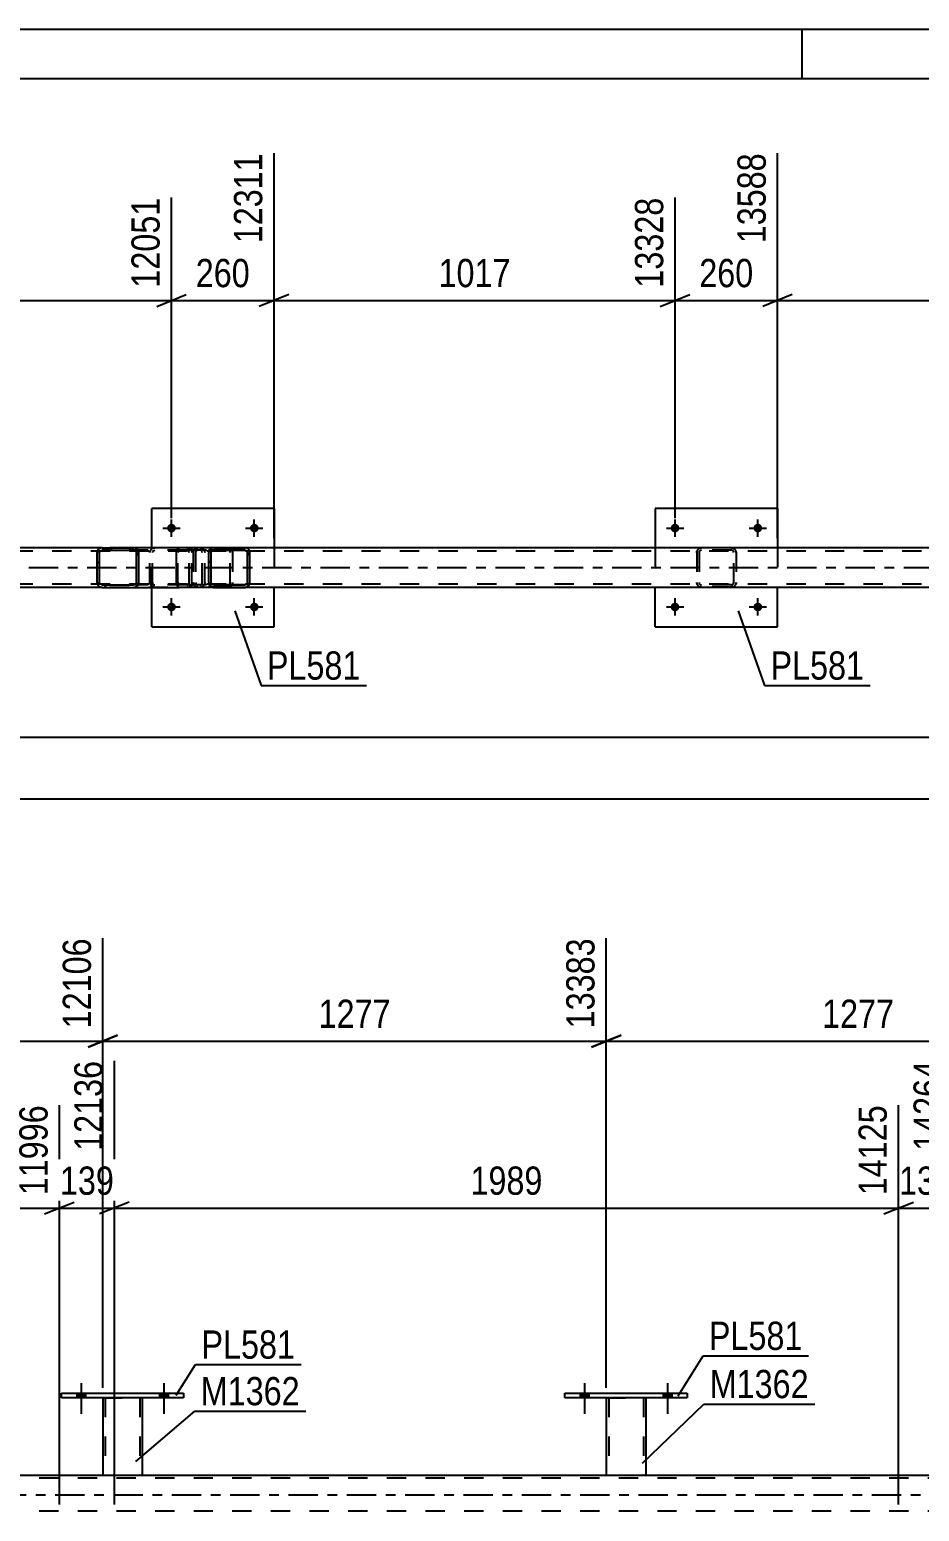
# Model space of a CAD drawing. Header units: millimetres. Extents: x 0 to 841, y 0 to 594.
# Drawn here: x 552.6 to 642.9, y 443.7 to 594 of the extents above; entities that cross this region are included whole.
import ezdxf

# ---------------------------------------------------------------- set-up
doc = ezdxf.new("R2010")
doc.units = ezdxf.units.MM
doc.linetypes.add('DXK_LINE_DOT2', pattern=[3.9198, 1.9599, -1.9599])
doc.linetypes.add('DXK_LINE_DOT3', pattern=[5.9187, 2.979, -0.9799, 0.9799, -0.9799])
doc.styles.add('Arial Narrow', font='ARIALN.TTF', dxfattribs={"height": 0.2})

# ---------------------------------------------------------------- blocks, each defined once
blk = doc.blocks.new('Unknown-318885124-1133')
at = {"color": 5, "linetype": 'Continuous'}
for p, q in [((841, 594), (0, 594)), ((631, 589), (631, 594)), ((836, 589), (5, 589))]:
    blk.add_line(p, q, dxfattribs=at)
blk = doc.blocks.new('Part-318885124-4464 - 4432')
at = {"color": 2, "linetype": 'Continuous'}
for p, q in [((577.41, 545.44), (565.01, 545.44)), ((565.01, 541.43), (565.01, 545.44)), ((577.41, 545.44), (577.41, 541.43)), ((565.01, 533.44), (565.01, 537.43)), ((577.41, 533.44), (577.41, 537.43)), ((565.01, 533.44), (577.41, 533.44))]:
    blk.add_line(p, q, dxfattribs=at)
at = {"color": 7, "linetype": 'DXK_LINE_DOT2'}
for p, q in [((565.01, 537.43), (565.01, 541.43)), ((577.41, 541.43), (577.41, 537.43))]:
    blk.add_line(p, q, dxfattribs=at)
blk = doc.blocks.new('Part-318885124-4465 - 4432')
at = {"color": 7, "linetype": 'DXK_LINE_DOT2'}
for p, q in [((620.33, 541.11), (620.29, 540.96)), ((620.29, 540.96), (620.32, 541.09)), ((620.32, 541.09), (620.33, 541.14)), ((620.33, 541.14), (620.33, 541.11)), ((620.61, 541.13), (620.55, 541.05)), ((620.59, 541.4), (620.77, 541.44)), ((620.77, 541.43), (620.59, 541.4)), ((620.68, 541.18), (620.61, 541.13)), ((620.77, 541.2), (620.68, 541.18)), ((623.81, 541.2), (620.77, 541.2)), ((623.81, 541.44), (624, 541.4)), ((623.91, 541.18), (623.81, 541.2)), ((624, 541.4), (623.82, 541.43)), ((623.98, 541.13), (623.91, 541.18)), ((624.04, 541.05), (623.98, 541.13)), ((624.26, 541.11), (624.26, 541.14)), ((624.26, 541.14), (624.27, 541.09)), ((624.29, 540.96), (624.26, 541.11)), ((624.27, 541.09), (624.29, 540.96)), ((620.29, 540.96), (620.29, 537.92)), ((620.55, 541.05), (620.53, 540.96)), ((620.53, 540.96), (620.53, 537.92)), ((624.05, 540.96), (624.04, 541.05)), ((624.05, 537.92), (624.05, 540.96)), ((624.29, 540.96), (624.29, 537.92)), ((620.29, 537.92), (620.31, 537.83)), ((620.31, 537.85), (620.29, 537.92)), ((620.33, 537.73), (620.31, 537.85)), ((620.31, 537.83), (620.33, 537.73)), ((620.53, 537.92), (620.55, 537.82)), ((620.55, 537.82), (620.61, 537.75)), ((620.59, 537.47), (620.77, 537.44)), ((620.77, 537.44), (620.59, 537.47)), ((620.61, 537.75), (620.68, 537.69)), ((620.68, 537.69), (620.77, 537.68)), ((623.81, 537.68), (620.77, 537.68)), ((623.81, 537.44), (620.77, 537.44)), ((623.81, 537.68), (623.91, 537.69)), ((623.81, 537.44), (624, 537.47)), ((624, 537.47), (623.81, 537.44)), ((623.91, 537.69), (623.98, 537.75)), ((623.98, 537.75), (624.04, 537.82)), ((624.04, 537.82), (624.05, 537.92)), ((624.28, 537.85), (624.26, 537.73)), ((624.26, 537.73), (624.28, 537.83)), ((624.28, 537.83), (624.29, 537.92)), ((624.29, 537.92), (624.28, 537.85))]:
    blk.add_line(p, q, dxfattribs=at)
at = {"color": 2, "linetype": 'Continuous'}
for p, q in [((623.81, 541.44), (620.77, 541.44)), ((620.77, 541.44), (620.77, 541.43)), ((623.82, 541.43), (623.81, 541.44))]:
    blk.add_line(p, q, dxfattribs=at)
at = {"color": 7, "linetype": 'DXK_LINE_DOT3'}
blk.add_line((622.29, 539.44), (622.29, 539.44), dxfattribs=at)
at = {"color": 7, "linetype": 'DXK_LINE_DOT2'}
for centre, start, end in [((620.77, 540.96), 112.5, 157.5), ((620.77, 540.96), 112.5, 157.5), ((623.81, 540.96), 22.5, 67.5), ((623.81, 540.96), 22.5, 67.5), ((620.77, 537.92), 202.5, 247.5), ((620.77, 537.92), 202.5, 247.5), ((623.81, 537.92), 292.5, 337.5), ((623.81, 537.92), 292.5, 337.5)]:
    blk.add_arc(centre, 0.48, start, end, dxfattribs=at)
blk = doc.blocks.new('Part-318885124-4534 - 4432')
at = {"color": 7, "linetype": 'DXK_LINE_DOT2'}
for p, q in [((748.94, 541.11), (84.96, 541.11)), ((574.47, 541.43), (559.97, 541.43)), ((748.94, 537.75), (84.96, 537.75)), ((574.47, 537.43), (559.97, 537.43))]:
    blk.add_line(p, q, dxfattribs=at)
at = {"color": 2, "linetype": 'Continuous'}
for p, q in [((559.97, 541.43), (489.34, 541.43)), ((645.1, 541.43), (574.47, 541.43)), ((559.97, 537.43), (489.34, 537.43)), ((645.1, 537.43), (574.47, 537.43))]:
    blk.add_line(p, q, dxfattribs=at)
at = {"color": 7, "linetype": 'DXK_LINE_DOT3'}
blk.add_line((84.96, 539.43), (748.94, 539.43), dxfattribs=at)
blk = doc.blocks.new('Part-318885124-4470 - 4432')
at = {"color": 2, "linetype": 'Continuous'}
for p, q in [((628.49, 545.44), (616.09, 545.44)), ((616.09, 545.44), (616.09, 541.43)), ((628.49, 545.44), (628.49, 541.43)), ((616.09, 533.44), (616.09, 537.43)), ((628.49, 533.44), (628.49, 537.43)), ((616.09, 533.44), (628.49, 533.44))]:
    blk.add_line(p, q, dxfattribs=at)
at = {"color": 7, "linetype": 'DXK_LINE_DOT2'}
for p, q in [((616.09, 541.43), (616.09, 537.43)), ((628.49, 541.43), (628.49, 537.43))]:
    blk.add_line(p, q, dxfattribs=at)
blk = doc.blocks.new('Part-318885124-4553 - 4432')
at = {"color": 7, "linetype": 'DXK_LINE_DOT2'}
for p, q in [((569.24, 541.09), (569.21, 540.96)), ((569.21, 540.96), (569.24, 541.09)), ((569.25, 541.14), (569.24, 541.09)), ((569.24, 541.09), (569.25, 541.14)), ((569.52, 541.13), (569.47, 541.05)), ((569.51, 541.4), (569.69, 541.44)), ((569.69, 541.43), (569.51, 541.4)), ((569.6, 541.18), (569.52, 541.13)), ((569.69, 541.2), (569.6, 541.18)), ((572.73, 541.2), (569.69, 541.2)), ((572.73, 541.44), (572.92, 541.4)), ((572.83, 541.18), (572.73, 541.2)), ((572.92, 541.4), (572.74, 541.43)), ((572.9, 541.13), (572.83, 541.18)), ((572.96, 541.05), (572.9, 541.13)), ((573.19, 541.09), (573.18, 541.14)), ((573.18, 541.14), (573.19, 541.09)), ((573.21, 540.96), (573.19, 541.09)), ((573.19, 541.09), (573.21, 540.96)), ((569.21, 540.96), (569.21, 537.92)), ((569.47, 541.05), (569.45, 540.96)), ((569.45, 540.96), (569.45, 537.92)), ((572.97, 540.96), (572.96, 541.05)), ((572.97, 537.92), (572.97, 540.96)), ((573.21, 540.96), (573.21, 537.92)), ((569.21, 537.92), (569.23, 537.85)), ((569.23, 537.85), (569.21, 537.92)), ((569.23, 537.85), (569.25, 537.73)), ((569.25, 537.73), (569.23, 537.85)), ((569.45, 537.92), (569.47, 537.82)), ((569.47, 537.82), (569.52, 537.75)), ((569.51, 537.47), (569.69, 537.44)), ((569.69, 537.44), (569.51, 537.47)), ((569.52, 537.75), (569.6, 537.69)), ((569.6, 537.69), (569.69, 537.68)), ((572.73, 537.68), (569.69, 537.68)), ((572.73, 537.44), (569.69, 537.44)), ((572.73, 537.68), (572.83, 537.69)), ((572.73, 537.44), (572.92, 537.47)), ((572.92, 537.47), (572.73, 537.44)), ((572.83, 537.69), (572.9, 537.75)), ((572.9, 537.75), (572.96, 537.82)), ((572.96, 537.82), (572.97, 537.92)), ((573.18, 537.73), (573.2, 537.85)), ((573.2, 537.85), (573.18, 537.73)), ((573.2, 537.85), (573.21, 537.92)), ((573.21, 537.92), (573.2, 537.85))]:
    blk.add_line(p, q, dxfattribs=at)
at = {"color": 2, "linetype": 'Continuous'}
for p, q in [((572.73, 541.44), (569.69, 541.44)), ((569.69, 541.44), (569.69, 541.43)), ((572.74, 541.43), (572.73, 541.44))]:
    blk.add_line(p, q, dxfattribs=at)
at = {"color": 7, "linetype": 'DXK_LINE_DOT3'}
blk.add_line((571.21, 539.44), (571.21, 539.44), dxfattribs=at)
at = {"color": 7, "linetype": 'DXK_LINE_DOT2'}
for centre, start, end in [((569.69, 540.96), 112.5, 157.5), ((572.73, 540.96), 22.5, 67.5), ((572.73, 540.96), 22.5, 67.5), ((569.69, 537.92), 202.5, 247.5), ((569.69, 537.92), 202.5, 247.5), ((572.73, 537.92), 292.5, 337.5), ((572.73, 537.92), 292.5, 337.5)]:
    blk.add_arc(centre, 0.48, start, end, dxfattribs=at)
blk = doc.blocks.new('Part-318885124-4633 - 4432')
at = {"linetype": 'Continuous'}
h = blk.add_hatch(dxfattribs=at)
h.set_pattern_fill('', scale=0.7, style=0, pattern_type=0)
h.set_pattern_definition([(45, (563.7123, 540.955), (-1.57154, 1.57154), [])])
h.paths.add_polyline_path([(563.71, 537.91), (563.71, 540.95), (563.67, 541.14), (563.56, 541.29), (563.4, 541.4), (563.2, 541.43), (559.97, 541.43), (559.77, 541.4), (559.61, 541.29), (559.49, 541.14), (559.46, 540.95), (559.46, 537.91), (559.49, 537.73), (559.61, 537.58), (559.77, 537.47), (559.97, 537.43), (563.2, 537.43), (563.4, 537.47), (563.56, 537.58), (563.67, 537.73)])
h.paths.add_polyline_path([(563.38, 537.75), (563.3, 537.69), (563.2, 537.67), (559.97, 537.67), (559.87, 537.69), (559.79, 537.75), (559.73, 537.82), (559.71, 537.91), (559.71, 540.95), (559.73, 541.05), (559.79, 541.12), (559.87, 541.18), (559.97, 541.19), (563.2, 541.19), (563.3, 541.18), (563.38, 541.12), (563.44, 541.05), (563.46, 540.95), (563.46, 537.91), (563.44, 537.82)])
at = {"color": 2, "linetype": 'Continuous'}
for p, q in [((559.49, 541.14), (559.46, 540.95)), ((559.73, 541.05), (559.79, 541.12)), ((559.97, 541.43), (559.77, 541.4)), ((559.79, 541.12), (559.87, 541.18)), ((559.87, 541.18), (559.97, 541.19)), ((559.97, 541.43), (563.2, 541.43)), ((559.97, 541.19), (563.2, 541.19)), ((567.79, 541.43), (563.2, 541.43)), ((563.4, 541.4), (563.2, 541.43)), ((563.2, 541.19), (563.3, 541.18)), ((563.3, 541.18), (563.38, 541.12)), ((563.38, 541.12), (563.44, 541.05)), ((563.71, 540.95), (563.67, 541.14)), ((559.46, 537.91), (559.46, 540.95)), ((559.71, 540.95), (559.73, 541.05)), ((559.71, 537.91), (559.71, 540.95)), ((563.44, 541.05), (563.46, 540.95)), ((563.46, 537.91), (563.46, 540.95)), ((563.71, 537.91), (563.71, 540.95)), ((559.46, 537.91), (559.49, 537.73)), ((559.73, 537.82), (559.71, 537.91)), ((559.79, 537.75), (559.73, 537.82)), ((559.77, 537.47), (559.97, 537.43)), ((559.87, 537.69), (559.79, 537.75)), ((559.97, 537.67), (559.87, 537.69)), ((559.97, 537.67), (563.2, 537.67)), ((559.97, 537.43), (563.2, 537.43)), ((563.3, 537.69), (563.2, 537.67)), ((563.2, 537.43), (563.4, 537.47)), ((563.2, 537.43), (567.79, 537.43)), ((563.38, 537.75), (563.3, 537.69)), ((563.44, 537.82), (563.38, 537.75)), ((563.46, 537.91), (563.44, 537.82)), ((563.67, 537.73), (563.71, 537.91))]:
    blk.add_line(p, q, dxfattribs=at)
at = {"color": 7, "linetype": 'DXK_LINE_DOT2'}
for p, q in [((563.2, 541.43), (559.97, 541.43)), ((568.56, 541.19), (559.97, 541.19)), ((564.81, 540.95), (564.85, 541.14)), ((565.14, 541.12), (565.09, 541.05)), ((565.13, 541.4), (565.32, 541.43)), ((565.14, 541.12), (565.16, 541.14)), ((565.16, 541.14), (565.22, 541.18)), ((565.22, 541.18), (565.32, 541.19)), ((568.56, 541.43), (567.79, 541.43)), ((568.56, 541.43), (568.75, 541.4)), ((568.66, 541.18), (568.56, 541.19)), ((568.74, 541.12), (568.66, 541.18)), ((568.79, 541.05), (568.74, 541.12)), ((569.03, 541.14), (569.07, 540.95)), ((564.81, 537.91), (564.81, 540.95)), ((565.09, 541.05), (565.07, 540.95)), ((565.07, 537.91), (565.07, 540.95)), ((568.81, 540.95), (568.79, 541.05)), ((568.81, 537.91), (568.81, 540.95)), ((569.07, 537.91), (569.07, 540.95)), ((568.56, 537.67), (559.97, 537.67)), ((559.97, 537.43), (563.2, 537.43)), ((564.85, 537.73), (564.81, 537.91)), ((565.07, 537.91), (565.09, 537.82)), ((565.09, 537.82), (565.14, 537.75)), ((565.32, 537.43), (565.13, 537.47)), ((565.14, 537.75), (565.16, 537.73)), ((565.16, 537.73), (565.22, 537.69)), ((565.22, 537.69), (565.32, 537.67)), ((568.56, 537.43), (567.79, 537.43)), ((568.56, 537.67), (568.66, 537.69)), ((568.75, 537.47), (568.56, 537.43)), ((568.66, 537.69), (568.74, 537.75)), ((568.74, 537.75), (568.79, 537.82)), ((568.79, 537.82), (568.81, 537.91)), ((569.07, 537.91), (569.03, 537.73))]:
    blk.add_line(p, q, dxfattribs=at)
at = {"color": 2, "linetype": 'Continuous'}
for centre, start, end in [((559.95, 540.93), 110.7583, 155.68), ((563.22, 540.93), 24.32, 69.2417), ((559.95, 537.94), 204.32, 249.2417), ((563.22, 537.94), 290.7583, 335.68)]:
    blk.add_arc(centre, 0.496, start, end, dxfattribs=at)
at = {"color": 7, "linetype": 'DXK_LINE_DOT2'}
for centre, start, end in [((565.3, 540.93), 110.7583, 155.68), ((568.58, 540.93), 24.32, 69.2417), ((565.3, 537.94), 204.32, 249.2417), ((568.58, 537.94), 290.7583, 335.68)]:
    blk.add_arc(centre, 0.496, start, end, dxfattribs=at)
blk = doc.blocks.new('Part-318885124-4634 - 4432')
at = {"linetype": 'Continuous'}
h = blk.add_hatch(dxfattribs=at)
h.set_pattern_fill('', scale=0.7, style=0, pattern_type=0)
h.set_pattern_definition([(45, (574.973, 540.955), (-1.5715, 1.5715), [])])
h.paths.add_polyline_path([(574.97, 537.91), (574.97, 540.95), (574.93, 541.14), (574.83, 541.29), (574.66, 541.4), (574.47, 541.43), (571.29, 541.43), (571.09, 541.4), (570.93, 541.29), (570.82, 541.14), (570.78, 540.95), (570.78, 537.91), (570.82, 537.73), (570.93, 537.58), (571.09, 537.47), (571.29, 537.43), (574.47, 537.43), (574.66, 537.47), (574.83, 537.58), (574.93, 537.73)])
h.paths.add_polyline_path([(574.65, 537.75), (574.57, 537.69), (574.47, 537.67), (571.29, 537.67), (571.19, 537.69), (571.11, 537.75), (571.05, 537.82), (571.03, 537.91), (571.03, 540.95), (571.05, 541.05), (571.11, 541.12), (571.19, 541.18), (571.29, 541.19), (574.47, 541.19), (574.57, 541.18), (574.65, 541.12), (574.7, 541.05), (574.72, 540.95), (574.72, 537.91), (574.7, 537.82)])
at = {"color": 2, "linetype": 'Continuous'}
for p, q in [((567.52, 540.95), (567.54, 541.14)), ((567.54, 541.14), (567.6, 541.29)), ((567.6, 541.29), (567.69, 541.4)), ((567.69, 541.4), (567.79, 541.43)), ((571.29, 541.43), (567.79, 541.43)), ((570.82, 541.14), (570.78, 540.95)), ((571.05, 541.05), (571.11, 541.12)), ((571.29, 541.43), (571.09, 541.4)), ((571.11, 541.12), (571.19, 541.18)), ((571.19, 541.18), (571.29, 541.19)), ((571.29, 541.43), (574.47, 541.43)), ((571.29, 541.19), (574.47, 541.19)), ((574.66, 541.4), (574.47, 541.43)), ((574.47, 541.19), (574.57, 541.18)), ((574.57, 541.18), (574.65, 541.12)), ((574.65, 541.12), (574.7, 541.05)), ((574.97, 540.95), (574.93, 541.14)), ((567.52, 537.91), (567.52, 540.95)), ((570.78, 537.91), (570.78, 540.95)), ((571.03, 540.95), (571.05, 541.05)), ((571.03, 537.91), (571.03, 540.95)), ((574.7, 541.05), (574.72, 540.95)), ((574.72, 537.91), (574.72, 540.95)), ((574.97, 537.91), (574.97, 540.95)), ((567.54, 537.73), (567.52, 537.91)), ((567.6, 537.58), (567.54, 537.73)), ((567.69, 537.47), (567.6, 537.58)), ((567.79, 537.43), (567.69, 537.47)), ((571.29, 537.43), (567.79, 537.43)), ((570.78, 537.91), (570.82, 537.73)), ((571.05, 537.82), (571.03, 537.91)), ((571.11, 537.75), (571.05, 537.82)), ((571.09, 537.47), (571.29, 537.43)), ((571.19, 537.69), (571.11, 537.75)), ((571.29, 537.67), (571.19, 537.69)), ((571.29, 537.67), (574.47, 537.67)), ((571.29, 537.43), (574.47, 537.43)), ((574.57, 537.69), (574.47, 537.67)), ((574.47, 537.43), (574.66, 537.47)), ((574.65, 537.75), (574.57, 537.69)), ((574.7, 537.82), (574.65, 537.75)), ((574.72, 537.91), (574.7, 537.82)), ((574.93, 537.73), (574.97, 537.91))]:
    blk.add_line(p, q, dxfattribs=at)
at = {"color": 7, "linetype": 'DXK_LINE_DOT2'}
for p, q in [((567.7, 541.12), (567.67, 541.05)), ((567.74, 541.18), (567.7, 541.12)), ((567.79, 541.19), (567.74, 541.18)), ((574.47, 541.19), (567.79, 541.19)), ((569.07, 541.19), (569.07, 541.43)), ((569.88, 541.43), (570.08, 541.4)), ((569.98, 541.18), (569.88, 541.19)), ((570.06, 541.12), (569.98, 541.18)), ((570.12, 541.05), (570.06, 541.12)), ((570.35, 541.14), (570.39, 540.95)), ((574.47, 541.43), (571.29, 541.43)), ((567.67, 541.05), (567.66, 540.95)), ((567.66, 537.91), (567.66, 540.95)), ((570.13, 540.95), (570.12, 541.05)), ((570.13, 537.91), (570.13, 540.95)), ((570.39, 537.91), (570.39, 540.95)), ((567.66, 537.91), (567.67, 537.82)), ((567.67, 537.82), (567.7, 537.75)), ((567.7, 537.75), (567.74, 537.69)), ((567.74, 537.69), (567.79, 537.67)), ((574.47, 537.67), (567.79, 537.67)), ((569.07, 537.43), (569.07, 537.67)), ((569.88, 537.67), (569.98, 537.69)), ((570.08, 537.47), (569.88, 537.43)), ((569.98, 537.69), (570.06, 537.75)), ((570.06, 537.75), (570.12, 537.82)), ((570.12, 537.82), (570.13, 537.91)), ((570.39, 537.91), (570.35, 537.73)), ((574.47, 537.43), (571.29, 537.43))]:
    blk.add_line(p, q, dxfattribs=at)
for centre, start, end in [((569.9, 540.94), 23.8494, 68.8059), ((569.9, 537.93), 291.1941, 336.1506)]:
    blk.add_arc(centre, 0.492, start, end, dxfattribs=at)
at = {"color": 2, "linetype": 'Continuous'}
for centre, start, end in [((571.27, 540.94), 111.1941, 156.1506), ((574.48, 540.94), 23.8494, 68.8059), ((571.27, 537.93), 203.8494, 248.8059), ((574.48, 537.93), 291.1941, 336.1506)]:
    blk.add_arc(centre, 0.492, start, end, dxfattribs=at)
blk = doc.blocks.new('Bolt-318885124-4675 - 4432')
at = {"linetype": 'Continuous'}
for points in [[(566.57, 543.44, -1), (567.45, 543.44, -1)], [(574.97, 543.44, -1), (575.85, 543.44, -1)]]:
    blk.add_hatch(color=1, dxfattribs=at).paths.add_polyline_path(points)
at = {"color": 1, "linetype": 'Continuous'}
for p, q in [((567.01, 542.56), (567.01, 544.32)), ((575.41, 542.56), (575.41, 544.32)), ((566.13, 543.44), (567.89, 543.44)), ((574.53, 543.44), (576.29, 543.44))]:
    blk.add_line(p, q, dxfattribs=at)
blk = doc.blocks.new('Bolt-318885124-4676 - 4432')
at = {"linetype": 'Continuous'}
for points in [[(566.57, 535.44, -1), (567.45, 535.44, -1)], [(574.97, 535.44, -1), (575.85, 535.44, -1)]]:
    blk.add_hatch(color=1, dxfattribs=at).paths.add_polyline_path(points)
at = {"color": 1, "linetype": 'Continuous'}
for p, q in [((566.13, 535.44), (567.89, 535.44)), ((567.01, 534.56), (567.01, 536.32)), ((574.53, 535.44), (576.29, 535.44)), ((575.41, 534.56), (575.41, 536.32))]:
    blk.add_line(p, q, dxfattribs=at)
blk = doc.blocks.new('Bolt-318885124-4677 - 4432')
at = {"linetype": 'Continuous'}
for points in [[(617.65, 543.44, -1), (618.53, 543.44, -1)], [(626.05, 543.44, -1), (626.93, 543.44, -1)]]:
    blk.add_hatch(color=1, dxfattribs=at).paths.add_polyline_path(points)
at = {"color": 1, "linetype": 'Continuous'}
for p, q in [((618.09, 542.56), (618.09, 544.32)), ((626.49, 542.56), (626.49, 544.32)), ((617.21, 543.44), (618.97, 543.44)), ((625.61, 543.44), (627.37, 543.44))]:
    blk.add_line(p, q, dxfattribs=at)
blk = doc.blocks.new('Bolt-318885124-4678 - 4432')
at = {"linetype": 'Continuous'}
for points in [[(617.65, 535.44, -1), (618.53, 535.44, -1)], [(626.05, 535.44, -1), (626.93, 535.44, -1)]]:
    blk.add_hatch(color=1, dxfattribs=at).paths.add_polyline_path(points)
at = {"color": 1, "linetype": 'Continuous'}
for p, q in [((617.21, 535.44), (618.97, 535.44)), ((618.09, 534.56), (618.09, 536.32)), ((625.61, 535.44), (627.37, 535.44)), ((626.49, 534.56), (626.49, 536.32))]:
    blk.add_line(p, q, dxfattribs=at)
blk = doc.blocks.new('Part-318885124-2158 - 2027')
at = {"color": 2, "linetype": 'Continuous'}
for p, q in [((611.12, 455.23), (611.12, 447.39)), ((615.12, 455.23), (615.12, 447.39)), ((611.12, 447.39), (615.12, 447.39))]:
    blk.add_line(p, q, dxfattribs=at)
at = {"color": 7, "linetype": 'DXK_LINE_DOT2'}
for p, q in [((611.12, 455.23), (615.12, 455.23)), ((611.12, 455.23), (611.12, 455.23)), ((611.12, 455.23), (611.12, 455.23)), ((611.36, 455.23), (611.36, 447.39)), ((614.88, 455.23), (614.88, 447.39)), ((615.12, 455.23), (615.12, 455.23)), ((615.12, 455.23), (615.12, 455.23)), ((614.87, 447.39), (614.83, 447.39)), ((614.83, 447.39), (614.87, 447.39)), ((614.88, 447.39), (614.87, 447.39)), ((614.87, 447.39), (614.88, 447.39))]:
    blk.add_line(p, q, dxfattribs=at)
blk = doc.blocks.new('Part-318885124-2148 - 2027')
at = {"color": 2, "linetype": 'Continuous'}
for p, q in [((560.04, 455.23), (560.04, 447.39)), ((564.04, 455.23), (564.04, 447.39)), ((560.04, 447.39), (564.04, 447.39))]:
    blk.add_line(p, q, dxfattribs=at)
at = {"color": 7, "linetype": 'DXK_LINE_DOT2'}
for p, q in [((560.04, 455.23), (564.04, 455.23)), ((560.04, 455.23), (560.04, 455.23)), ((560.04, 455.23), (560.04, 455.23)), ((560.28, 455.23), (560.28, 447.39)), ((563.8, 455.23), (563.8, 447.39)), ((564.04, 455.23), (564.04, 455.23)), ((564.04, 455.23), (564.04, 455.23)), ((563.78, 447.39), (563.75, 447.39)), ((563.75, 447.39), (563.78, 447.39)), ((563.8, 447.39), (563.78, 447.39)), ((563.78, 447.39), (563.8, 447.39))]:
    blk.add_line(p, q, dxfattribs=at)
blk = doc.blocks.new('Bolt-318885124-2084 - 2027')
at = {"linetype": 'Continuous'}
for points in [[(608.48, 455.23), (609.36, 455.23), (609.36, 455.71), (608.48, 455.71)], [(616.88, 455.23), (617.76, 455.23), (617.76, 455.71), (616.88, 455.71)]]:
    blk.add_hatch(color=1, dxfattribs=at).paths.add_polyline_path(points)
at = {"color": 1, "linetype": 'Continuous'}
for p, q in [((608.48, 455.71), (608.48, 455.23)), ((608.92, 456.71), (608.92, 453.59)), ((609.36, 455.71), (609.36, 455.23)), ((616.88, 455.71), (616.88, 455.23)), ((617.32, 456.71), (617.32, 453.59)), ((617.76, 455.71), (617.76, 455.23))]:
    blk.add_line(p, q, dxfattribs=at)
blk = doc.blocks.new('Bolt-318885124-2081 - 2027')
at = {"linetype": 'Continuous'}
for points in [[(557.4, 455.23), (558.28, 455.23), (558.28, 455.71), (557.4, 455.71)], [(565.8, 455.23), (566.68, 455.23), (566.68, 455.71), (565.8, 455.71)]]:
    blk.add_hatch(color=1, dxfattribs=at).paths.add_polyline_path(points)
at = {"color": 1, "linetype": 'Continuous'}
for p, q in [((557.4, 455.71), (557.4, 455.23)), ((557.84, 456.71), (557.84, 453.59)), ((558.28, 455.71), (558.28, 455.23)), ((565.8, 455.71), (565.8, 455.23)), ((566.24, 456.71), (566.24, 453.59)), ((566.68, 455.71), (566.68, 455.23))]:
    blk.add_line(p, q, dxfattribs=at)
blk = doc.blocks.new('Bolt-318885124-2082 - 2027')
at = {"linetype": 'Continuous'}
for points in [[(557.4, 455.23), (558.28, 455.23), (558.28, 455.71), (557.4, 455.71)], [(565.8, 455.23), (566.68, 455.23), (566.68, 455.71), (565.8, 455.71)]]:
    blk.add_hatch(color=1, dxfattribs=at).paths.add_polyline_path(points)
at = {"color": 1, "linetype": 'Continuous'}
for p, q in [((557.4, 455.71), (557.4, 455.23)), ((557.84, 456.71), (557.84, 453.59)), ((558.28, 455.71), (558.28, 455.23)), ((565.8, 455.71), (565.8, 455.23)), ((566.24, 456.71), (566.24, 453.59)), ((566.68, 455.71), (566.68, 455.23))]:
    blk.add_line(p, q, dxfattribs=at)
blk = doc.blocks.new('Bolt-318885124-2083 - 2027')
at = {"linetype": 'Continuous'}
for points in [[(608.48, 455.23), (609.36, 455.23), (609.36, 455.71), (608.48, 455.71)], [(616.88, 455.23), (617.76, 455.23), (617.76, 455.71), (616.88, 455.71)]]:
    blk.add_hatch(color=1, dxfattribs=at).paths.add_polyline_path(points)
at = {"color": 1, "linetype": 'Continuous'}
for p, q in [((608.48, 455.71), (608.48, 455.23)), ((608.92, 456.71), (608.92, 453.59)), ((609.36, 455.71), (609.36, 455.23)), ((616.88, 455.71), (616.88, 455.23)), ((617.32, 456.71), (617.32, 453.59)), ((617.76, 455.71), (617.76, 455.23))]:
    blk.add_line(p, q, dxfattribs=at)
blk = doc.blocks.new('Part-318885124-2153 - 2027')
at = {"color": 2, "linetype": 'Continuous'}
for p, q in [((555.84, 455.71), (568.24, 455.71)), ((555.84, 455.23), (555.84, 455.71)), ((568.24, 455.71), (568.24, 455.23)), ((568.24, 455.23), (555.84, 455.23))]:
    blk.add_line(p, q, dxfattribs=at)
blk = doc.blocks.new('Part-318885124-2269 - 2027')
at = {"color": 2, "linetype": 'Continuous'}
blk.add_line((75.79, 447.39), (739.77, 447.39), dxfattribs=at)
at = {"color": 7, "linetype": 'DXK_LINE_DOT2'}
for p, q in [((739.77, 447.07), (75.79, 447.07)), ((739.77, 443.71), (75.79, 443.71))]:
    blk.add_line(p, q, dxfattribs=at)
at = {"color": 7, "linetype": 'DXK_LINE_DOT3'}
blk.add_line((75.79, 445.39), (739.77, 445.39), dxfattribs=at)
blk = doc.blocks.new('Part-318885124-2417 - 2027')
at = {"color": 2, "linetype": 'Continuous'}
for p, q in [((606.92, 455.71), (619.32, 455.71)), ((606.92, 455.23), (606.92, 455.71)), ((619.32, 455.71), (619.32, 455.23)), ((619.32, 455.23), (606.92, 455.23))]:
    blk.add_line(p, q, dxfattribs=at)
blk = doc.blocks.new('StraightDimension-318885124-4968 - 4432')
at = {"color": 7, "linetype": 'Continuous'}
for p, q in [((577.41, 542.43), (577.41, 581.47)), ((618.09, 544.44), (618.09, 576.97)), ((578.91, 567.13), (575.91, 565.93)), ((616.59, 565.93), (619.59, 567.13)), ((577.41, 566.53), (618.09, 566.53))]:
    blk.add_line(p, q, dxfattribs=at)
at = {"color": 0, "linetype": 'Continuous'}
blk.add_wipeout([(617.49, 577.57), (613.29, 577.57), (613.29, 567.23), (617.49, 567.23)], dxfattribs=at)
at = {"color": 0}
blk.add_wipeout([(602.01, 567.28), (602.01, 571.48), (593.5, 571.48), (593.5, 567.28)], dxfattribs=at)
at = {"color": 3, "linetype": 'Continuous', "style": 'Arial Narrow'}
blk.add_text('13328', height=2.863, rotation=90.0002, dxfattribs=at).set_placement((616.89, 567.83))
at = {"color": 3, "style": 'Arial Narrow'}
blk.add_text('1017', height=2.863, dxfattribs=at).set_placement((594.1, 567.88))
blk = doc.blocks.new('StraightDimension-318885124-4882 - 4432')
at = {"color": 7, "linetype": 'Continuous'}
for p, q in [((628.49, 542.43), (628.49, 581.47)), ((669.18, 544.44), (669.18, 576.97)), ((629.99, 567.13), (626.99, 565.93)), ((667.68, 565.93), (670.68, 567.13)), ((628.49, 566.53), (669.18, 566.53))]:
    blk.add_line(p, q, dxfattribs=at)
at = {"color": 0, "linetype": 'Continuous'}
blk.add_wipeout([(668.58, 577.57), (664.38, 577.57), (664.38, 567.23), (668.58, 567.23)], dxfattribs=at)
at = {"color": 0}
blk.add_wipeout([(653.09, 567.28), (653.09, 571.48), (644.58, 571.48), (644.58, 567.28)], dxfattribs=at)
at = {"color": 3, "linetype": 'Continuous', "style": 'Arial Narrow'}
blk.add_text('14605', height=2.863, rotation=90.0002, dxfattribs=at).set_placement((667.98, 567.83))
at = {"color": 3, "style": 'Arial Narrow'}
blk.add_text('1017', height=2.863, dxfattribs=at).set_placement((645.18, 567.88))
blk = doc.blocks.new('StraightDimension-318885124-4891 - 4432')
at = {"color": 7, "linetype": 'Continuous'}
for p, q in [((628.49, 542.43), (628.49, 581.47)), ((618.09, 544.44), (618.09, 576.97)), ((616.59, 565.93), (619.59, 567.13)), ((629.99, 567.13), (626.99, 565.93)), ((618.09, 566.53), (628.49, 566.53))]:
    blk.add_line(p, q, dxfattribs=at)
at = {"color": 0}
blk.add_wipeout([(626.64, 567.28), (626.64, 571.48), (619.95, 571.48), (619.95, 567.28)], dxfattribs=at)
at = {"color": 3, "style": 'Arial Narrow'}
blk.add_text('260', height=2.863, dxfattribs=at).set_placement((620.55, 567.88))
at = {"color": 0, "linetype": 'Continuous'}
blk.add_wipeout([(627.89, 582.07), (623.69, 582.07), (623.69, 571.73), (627.89, 571.73)], dxfattribs=at)
at = {"color": 3, "linetype": 'Continuous', "style": 'Arial Narrow'}
blk.add_text('13588', height=2.863, rotation=90.0002, dxfattribs=at).set_placement((627.29, 572.33))
blk = doc.blocks.new('StraightDimension-318885124-4942 - 4432')
at = {"color": 7, "linetype": 'Continuous'}
for p, q in [((526.33, 542.43), (526.33, 581.47)), ((567.01, 544.44), (567.01, 576.97)), ((527.83, 567.13), (524.83, 565.93)), ((565.51, 565.93), (568.51, 567.13)), ((526.33, 566.53), (567.01, 566.53))]:
    blk.add_line(p, q, dxfattribs=at)
at = {"color": 0, "linetype": 'Continuous'}
blk.add_wipeout([(566.41, 577.57), (562.21, 577.57), (562.21, 567.23), (566.41, 567.23)], dxfattribs=at)
at = {"color": 0}
blk.add_wipeout([(550.93, 567.28), (550.93, 571.48), (542.42, 571.48), (542.42, 567.28)], dxfattribs=at)
at = {"color": 3, "linetype": 'Continuous', "style": 'Arial Narrow'}
blk.add_text('12051', height=2.863, rotation=90.0002, dxfattribs=at).set_placement((565.81, 567.83))
at = {"color": 3, "style": 'Arial Narrow'}
blk.add_text('1017', height=2.863, dxfattribs=at).set_placement((543.02, 567.88))
blk = doc.blocks.new('StraightDimension-318885124-4981 - 4432')
at = {"color": 7, "linetype": 'Continuous'}
for p, q in [((577.41, 542.43), (577.41, 581.47)), ((567.01, 544.44), (567.01, 576.97)), ((565.51, 565.93), (568.51, 567.13)), ((578.91, 567.13), (575.91, 565.93)), ((567.01, 566.53), (577.41, 566.53))]:
    blk.add_line(p, q, dxfattribs=at)
at = {"color": 0}
blk.add_wipeout([(575.56, 567.28), (575.56, 571.48), (568.87, 571.48), (568.87, 567.28)], dxfattribs=at)
at = {"color": 3, "style": 'Arial Narrow'}
blk.add_text('260', height=2.863, dxfattribs=at).set_placement((569.47, 567.88))
at = {"color": 0, "linetype": 'Continuous'}
blk.add_wipeout([(576.81, 582.07), (572.61, 582.07), (572.61, 571.73), (576.81, 571.73)], dxfattribs=at)
at = {"color": 3, "linetype": 'Continuous', "style": 'Arial Narrow'}
blk.add_text('12311', height=2.863, rotation=90.0002, dxfattribs=at).set_placement((576.21, 572.33))
blk = doc.blocks.new('StraightDimension-318885124-5060 - 4432')
at = {"color": 7, "linetype": 'Continuous'}
blk.add_line((84.32, 515.99), (791.5, 515.99), dxfattribs=at)
blk = doc.blocks.new('StraightDimension-318885124-5081 - 4432')
at = {"color": 7, "linetype": 'Continuous'}
blk.add_line((84.96, 522.25), (790.86, 522.25), dxfattribs=at)
blk = doc.blocks.new('StraightDimension-318885124-3267 - 2027')
at = {"color": 7, "linetype": 'Continuous'}
for p, q in [((611.12, 456.23), (611.12, 501.84)), ((662.2, 456.23), (662.2, 501.84)), ((612.62, 492), (609.62, 490.8)), ((660.7, 490.8), (663.7, 492)), ((611.12, 491.4), (662.2, 491.4))]:
    blk.add_line(p, q, dxfattribs=at)
at = {"color": 0, "linetype": 'Continuous'}
blk.add_wipeout([(661.6, 502.44), (657.4, 502.44), (657.4, 492.1), (661.6, 492.1)], dxfattribs=at)
at = {"color": 0}
blk.add_wipeout([(640.92, 492.15), (640.92, 496.35), (632.41, 496.35), (632.41, 492.15)], dxfattribs=at)
at = {"color": 3, "linetype": 'Continuous', "style": 'Arial Narrow'}
blk.add_text('14660', height=2.863, rotation=90.0002, dxfattribs=at).set_placement((661, 492.7))
at = {"color": 3, "style": 'Arial Narrow'}
blk.add_text('1277', height=2.863, dxfattribs=at).set_placement((633.01, 492.75))
blk = doc.blocks.new('StraightDimension-318885124-3367 - 2027')
at = {"color": 7, "linetype": 'Continuous'}
for p, q in [((508.96, 456.23), (508.96, 501.84)), ((560.04, 456.23), (560.04, 501.84)), ((510.46, 492), (507.46, 490.8)), ((558.54, 490.8), (561.54, 492)), ((508.96, 491.4), (560.04, 491.4))]:
    blk.add_line(p, q, dxfattribs=at)
at = {"color": 0, "linetype": 'Continuous'}
blk.add_wipeout([(559.44, 502.44), (555.24, 502.44), (555.24, 492.1), (559.44, 492.1)], dxfattribs=at)
at = {"color": 0}
blk.add_wipeout([(538.76, 492.15), (538.76, 496.35), (530.25, 496.35), (530.25, 492.15)], dxfattribs=at)
at = {"color": 3, "linetype": 'Continuous', "style": 'Arial Narrow'}
blk.add_text('12106', height=2.863, rotation=90.0002, dxfattribs=at).set_placement((558.84, 492.7))
at = {"color": 3, "style": 'Arial Narrow'}
blk.add_text('1277', height=2.863, dxfattribs=at).set_placement((530.85, 492.75))
blk = doc.blocks.new('StraightDimension-318885124-3049 - 2027')
at = {"color": 7, "linetype": 'Continuous'}
for p, q in [((646.35, 444.39), (646.35, 489.41)), ((640.77, 444.39), (640.77, 484.91)), ((639.27, 473.87), (642.27, 475.07)), ((647.85, 475.07), (644.85, 473.87)), ((640.77, 474.47), (646.35, 474.47))]:
    blk.add_line(p, q, dxfattribs=at)
at = {"color": 0}
blk.add_wipeout([(646.9, 475.22), (646.9, 479.42), (640.22, 479.42), (640.22, 475.22)], dxfattribs=at)
at = {"color": 3, "style": 'Arial Narrow'}
blk.add_text('139', height=2.863, dxfattribs=at).set_placement((640.82, 475.82))
at = {"color": 0, "linetype": 'Continuous'}
blk.add_wipeout([(645.75, 490.01), (641.55, 490.01), (641.55, 479.67), (645.75, 479.67)], dxfattribs=at)
at = {"color": 3, "linetype": 'Continuous', "style": 'Arial Narrow'}
blk.add_text('14264', height=2.863, rotation=90.0002, dxfattribs=at).set_placement((645.15, 480.27))
blk = doc.blocks.new('StraightDimension-318885124-3011 - 2027')
at = {"color": 7, "linetype": 'Continuous'}
for p, q in [((476.08, 444.39), (476.08, 489.41)), ((555.64, 444.39), (555.64, 484.91)), ((477.58, 475.07), (474.58, 473.87)), ((554.14, 473.87), (557.14, 475.07)), ((476.08, 474.47), (555.64, 474.47))]:
    blk.add_line(p, q, dxfattribs=at)
at = {"color": 0, "linetype": 'Continuous'}
blk.add_wipeout([(555.04, 485.51), (550.84, 485.51), (550.84, 475.17), (555.04, 475.17)], dxfattribs=at)
at = {"color": 0}
blk.add_wipeout([(520.12, 475.22), (520.12, 479.42), (511.6, 479.42), (511.6, 475.22)], dxfattribs=at)
at = {"color": 3, "linetype": 'Continuous', "style": 'Arial Narrow'}
blk.add_text('11996', height=2.863, rotation=90.0002, dxfattribs=at).set_placement((554.44, 475.77))
at = {"color": 3, "style": 'Arial Narrow'}
blk.add_text('1989', height=2.863, dxfattribs=at).set_placement((512.2, 475.82))
blk = doc.blocks.new('StraightDimension-318885124-3030 - 2027')
at = {"color": 7, "linetype": 'Continuous'}
for p, q in [((561.21, 444.39), (561.21, 489.41)), ((640.77, 444.39), (640.77, 484.91)), ((562.71, 475.07), (559.71, 473.87)), ((639.27, 473.87), (642.27, 475.07)), ((561.21, 474.47), (640.77, 474.47))]:
    blk.add_line(p, q, dxfattribs=at)
at = {"color": 0, "linetype": 'Continuous'}
blk.add_wipeout([(640.17, 485.51), (635.97, 485.51), (635.97, 475.17), (640.17, 475.17)], dxfattribs=at)
at = {"color": 0}
blk.add_wipeout([(605.25, 475.22), (605.25, 479.42), (596.74, 479.42), (596.74, 475.22)], dxfattribs=at)
at = {"color": 3, "linetype": 'Continuous', "style": 'Arial Narrow'}
blk.add_text('14125', height=2.863, rotation=90.0002, dxfattribs=at).set_placement((639.57, 475.77))
at = {"color": 3, "style": 'Arial Narrow'}
blk.add_text('1989', height=2.863, dxfattribs=at).set_placement((597.34, 475.82))
blk = doc.blocks.new('StraightDimension-318885124-3137 - 2027')
at = {"color": 7, "linetype": 'Continuous'}
for p, q in [((561.21, 444.39), (561.21, 489.41)), ((555.64, 444.39), (555.64, 484.91)), ((554.14, 473.87), (557.14, 475.07)), ((562.71, 475.07), (559.71, 473.87)), ((555.64, 474.47), (561.21, 474.47))]:
    blk.add_line(p, q, dxfattribs=at)
at = {"color": 0}
blk.add_wipeout([(561.77, 475.22), (561.77, 479.42), (555.09, 479.42), (555.09, 475.22)], dxfattribs=at)
at = {"color": 3, "style": 'Arial Narrow'}
blk.add_text('139', height=2.863, dxfattribs=at).set_placement((555.69, 475.82))
at = {"color": 0, "linetype": 'Continuous'}
blk.add_wipeout([(560.61, 490.01), (556.41, 490.01), (556.41, 479.67), (560.61, 479.67)], dxfattribs=at)
at = {"color": 3, "linetype": 'Continuous', "style": 'Arial Narrow'}
blk.add_text('12136', height=2.863, rotation=90.0002, dxfattribs=at).set_placement((560.01, 480.27))
blk = doc.blocks.new('StraightDimension-318885124-3257 - 2027')
at = {"color": 7, "linetype": 'Continuous'}
for p, q in [((560.04, 456.23), (560.04, 501.84)), ((611.12, 456.23), (611.12, 501.84)), ((561.54, 492), (558.54, 490.8)), ((609.62, 490.8), (612.62, 492)), ((560.04, 491.4), (611.12, 491.4))]:
    blk.add_line(p, q, dxfattribs=at)
at = {"color": 0, "linetype": 'Continuous'}
blk.add_wipeout([(610.52, 502.44), (606.32, 502.44), (606.32, 492.1), (610.52, 492.1)], dxfattribs=at)
at = {"color": 0}
blk.add_wipeout([(589.84, 492.15), (589.84, 496.35), (581.33, 496.35), (581.33, 492.15)], dxfattribs=at)
at = {"color": 3, "linetype": 'Continuous', "style": 'Arial Narrow'}
blk.add_text('13383', height=2.863, rotation=90.0002, dxfattribs=at).set_placement((609.92, 492.7))
at = {"color": 3, "style": 'Arial Narrow'}
blk.add_text('1277', height=2.863, dxfattribs=at).set_placement((581.93, 492.75))
blk = doc.blocks.new('Mark-318885124-4460 - 4432')
at = {"color": 0}
blk.add_wipeout([(586.2, 528.07), (586.2, 531.07), (576.69, 531.07), (576.69, 528.07)], dxfattribs=at)
blk.add_wipeout([(586.2, 528.07), (586.2, 531.07), (576.69, 531.07), (576.69, 528.07)], dxfattribs=at)
at = {"color": 30, "linetype": 'Continuous'}
for p, q in [((573.43, 535.06), (576.09, 527.47)), ((576.09, 527.47), (586.8, 527.47))]:
    blk.add_line(p, q, dxfattribs=at)
at = {"color": 3, "style": 'Arial Narrow'}
blk.add_text('PL581', height=2.863, dxfattribs=at).set_placement((576.69, 528.07))
blk = doc.blocks.new('Mark-318885124-4466 - 4432')
at = {"color": 0}
blk.add_wipeout([(637.28, 528.07), (637.28, 531.07), (627.78, 531.07), (627.78, 528.07)], dxfattribs=at)
blk.add_wipeout([(637.28, 528.07), (637.28, 531.07), (627.78, 531.07), (627.78, 528.07)], dxfattribs=at)
at = {"color": 30, "linetype": 'Continuous'}
for p, q in [((624.51, 535.06), (627.18, 527.47)), ((627.18, 527.47), (637.88, 527.47))]:
    blk.add_line(p, q, dxfattribs=at)
at = {"color": 3, "style": 'Arial Narrow'}
blk.add_text('PL581', height=2.863, dxfattribs=at).set_placement((627.78, 528.07))
blk = doc.blocks.new('Mark-318885124-2144 - 2027')
at = {"color": 0}
blk.add_wipeout([(580.03, 454.47), (580.03, 457.47), (569.98, 457.47), (569.98, 454.47)], dxfattribs=at)
blk.add_wipeout([(580.03, 454.47), (580.03, 457.47), (569.98, 457.47), (569.98, 454.47)], dxfattribs=at)
at = {"color": 30, "linetype": 'Continuous'}
for p, q in [((563.38, 448.75), (569.38, 453.87)), ((569.38, 453.87), (580.63, 453.87))]:
    blk.add_line(p, q, dxfattribs=at)
at = {"color": 3, "style": 'Arial Narrow'}
blk.add_text('M1362', height=2.863, dxfattribs=at).set_placement((569.98, 454.47))
blk = doc.blocks.new('Mark-318885124-2149 - 2027')
at = {"color": 0}
blk.add_wipeout([(579.55, 459.19), (579.55, 462.19), (570.05, 462.19), (570.05, 459.19)], dxfattribs=at)
blk.add_wipeout([(579.55, 459.19), (579.55, 462.19), (570.05, 462.19), (570.05, 459.19)], dxfattribs=at)
at = {"color": 30, "linetype": 'Continuous'}
for p, q in [((567.48, 455.5), (569.45, 458.59)), ((569.45, 458.59), (580.15, 458.59))]:
    blk.add_line(p, q, dxfattribs=at)
at = {"color": 3, "style": 'Arial Narrow'}
blk.add_text('PL581', height=2.863, dxfattribs=at).set_placement((570.05, 459.19))
blk = doc.blocks.new('Mark-318885124-2154 - 2027')
at = {"color": 0}
blk.add_wipeout([(631.66, 455.19), (631.66, 458.19), (621.61, 458.19), (621.61, 455.19)], dxfattribs=at)
blk.add_wipeout([(631.66, 455.19), (631.66, 458.19), (621.61, 458.19), (621.61, 455.19)], dxfattribs=at)
at = {"color": 30, "linetype": 'Continuous'}
for p, q in [((614.8, 448.58), (621.01, 454.59)), ((621.01, 454.59), (632.26, 454.59))]:
    blk.add_line(p, q, dxfattribs=at)
at = {"color": 3, "style": 'Arial Narrow'}
blk.add_text('M1362', height=2.863, dxfattribs=at).set_placement((621.61, 455.19))
blk = doc.blocks.new('Mark-318885124-2413 - 2027')
at = {"color": 0}
blk.add_wipeout([(631.03, 460.08), (631.03, 463.08), (621.53, 463.08), (621.53, 460.08)], dxfattribs=at)
blk.add_wipeout([(631.03, 460.08), (631.03, 463.08), (621.53, 463.08), (621.53, 460.08)], dxfattribs=at)
at = {"color": 30, "linetype": 'Continuous'}
for p, q in [((618.41, 455.44), (620.93, 459.48)), ((620.93, 459.48), (631.63, 459.48))]:
    blk.add_line(p, q, dxfattribs=at)
at = {"color": 3, "style": 'Arial Narrow'}
blk.add_text('PL581', height=2.863, dxfattribs=at).set_placement((621.53, 460.08))

msp = doc.modelspace()

# ---------------------------------------------------------------- block references
for name in ['Unknown-318885124-1133', 'Part-318885124-4464 - 4432', 'Bolt-318885124-4675 - 4432', 'Part-318885124-4470 - 4432', 'Bolt-318885124-4677 - 4432', 'Part-318885124-4534 - 4432', 'Part-318885124-4633 - 4432', 'Part-318885124-4634 - 4432', 'Part-318885124-4553 - 4432', 'Part-318885124-4465 - 4432', 'Bolt-318885124-4676 - 4432', 'Bolt-318885124-4678 - 4432', 'Part-318885124-2153 - 2027', 'Bolt-318885124-2081 - 2027', 'Bolt-318885124-2082 - 2027', 'Part-318885124-2417 - 2027', 'Bolt-318885124-2084 - 2027', 'Bolt-318885124-2083 - 2027', 'Part-318885124-2148 - 2027', 'Part-318885124-2158 - 2027', 'Part-318885124-2269 - 2027']:
    msp.add_blockref(name, (0, 0))

# ---------------------------------------------------------------- next in the draw order: block references
for name in ['StraightDimension-318885124-4942 - 4432', 'StraightDimension-318885124-4968 - 4432', 'StraightDimension-318885124-4882 - 4432', 'StraightDimension-318885124-5060 - 4432', 'StraightDimension-318885124-3367 - 2027', 'StraightDimension-318885124-3267 - 2027']:
    msp.add_blockref(name, (0, 0))

# ---------------------------------------------------------------- next in the draw order: block references
for name in ['StraightDimension-318885124-4981 - 4432', 'StraightDimension-318885124-4891 - 4432', 'StraightDimension-318885124-5081 - 4432', 'StraightDimension-318885124-3049 - 2027', 'StraightDimension-318885124-3011 - 2027']:
    msp.add_blockref(name, (0, 0))

# ---------------------------------------------------------------- next in the draw order: block references
for name in ['Mark-318885124-4460 - 4432', 'Mark-318885124-4466 - 4432', 'StraightDimension-318885124-3030 - 2027']:
    msp.add_blockref(name, (0, 0))

# ---------------------------------------------------------------- next in the draw order: block references
for name in ['StraightDimension-318885124-3137 - 2027', 'Mark-318885124-2154 - 2027']:
    msp.add_blockref(name, (0, 0))

# ---------------------------------------------------------------- next in the draw order: block references
for name in ['StraightDimension-318885124-3257 - 2027', 'Mark-318885124-2413 - 2027']:
    msp.add_blockref(name, (0, 0))

# ---------------------------------------------------------------- next in the draw order: block references
msp.add_blockref('Mark-318885124-2144 - 2027', (0, 0))

# ---------------------------------------------------------------- next in the draw order: block references
msp.add_blockref('Mark-318885124-2149 - 2027', (0, 0))

doc.saveas('drawing.dxf')
